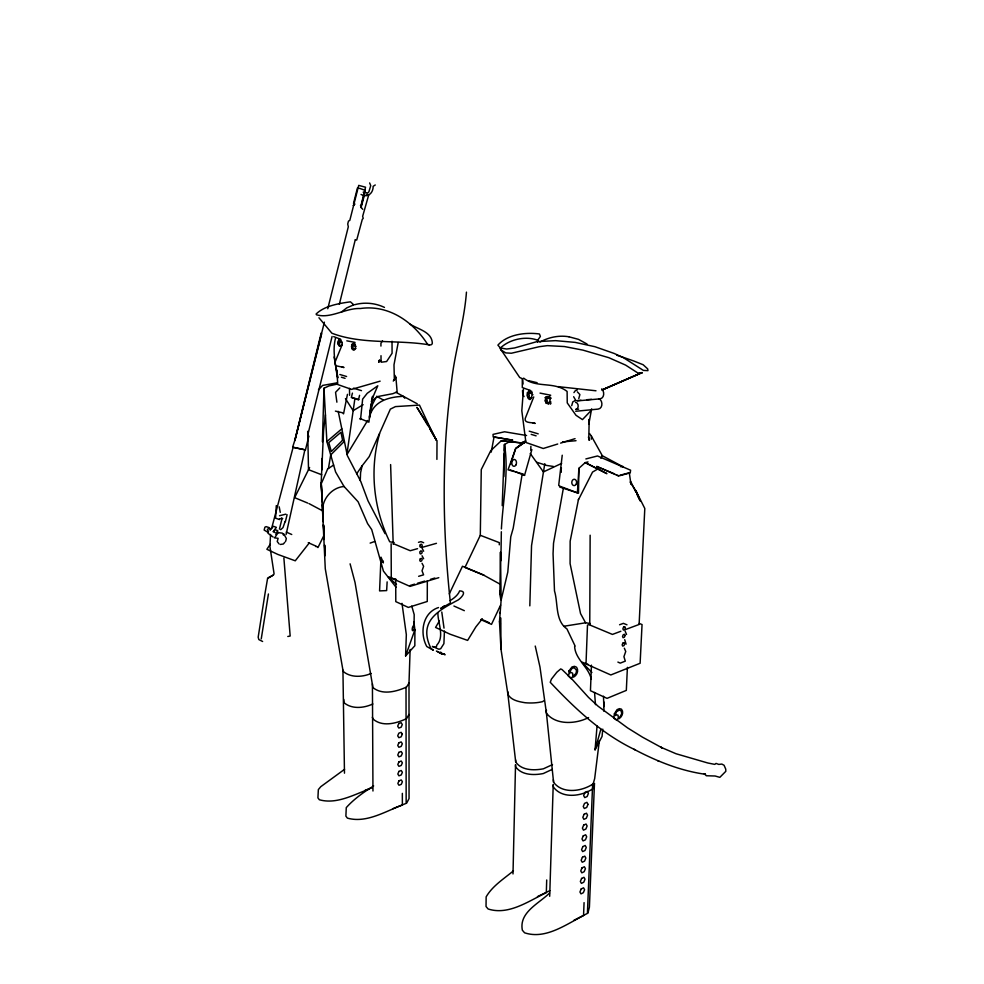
<?xml version="1.0" encoding="UTF-8"?>
<svg xmlns="http://www.w3.org/2000/svg" width="984" height="984" viewBox="0 0 984 984"><rect width="100%" height="100%" fill="white"/><g stroke="black" fill="none" stroke-linecap="round" stroke-linejoin="round"><path stroke-width="1.48" d="M427.327 580.769L427.265 601.482L408.323 607.423L395.789 601.63L395.716 578.986M589.76 624.938L590.142 535.21M413.821 621.63L414.916 629.772L414.83 645.762L405.592 655.959L406.331 634.643L401.989 603.34M436.908 459.393L437.007 441.078L429.59 428.458M499.429 583.807L483.833 575.234L464.977 567.436L480.303 535.296L481.262 469.565L490.795 450.611L501.323 440.709L524.251 443.181M500.721 599.158L499.872 594.398L500.487 552.098L501.139 600.056L499.478 621.667L500.967 649.01L507.904 694.298L515.702 761.948C521.545 770.595 534.177 770.62 543.451 768.787L552.516 764.593M500.905 560.732L501.336 531.754M578.899 468.322L578.494 493.255L559.748 487.055L559.416 486.034L577.411 492.812L578.899 468.322L585.222 462.615L588.014 461.902M499.282 544.816L499.318 542.639L480.303 535.296M503.857 476.625L504.312 453.624M504.362 450.561L504.484 444.436L509.7 441.595M588.776 439.996L589.182 419.319L588.85 423.87L591.642 408.815M523.439 389.393L521.815 410.734L525.911 442.48L543.242 448.495L557.707 444.018M501.397 528.949C502.861 500.733 508.986 472.701 504.484 444.436L502.209 505.628M512.996 873.952L515.53 764.617L515.591 766.659C521.397 775.331 534.041 775.392 543.303 773.535L552.368 769.304M530.782 450.266L530.88 446.281M529.822 605.861L531.544 545.616L544.792 463.685M325.421 414.854L323.588 430.549L321.19 482.455L325.273 568.715L342.936 670.129L344.474 773.178M322.395 441.779L323.982 388.249L328.976 385.913L337.327 384.092M546.71 879.979L546.317 892.66C528.74 901.024 508.543 915.612 488.101 908.982L486.034 906.51L486.145 896.867C492.455 885.932 503.882 878.81 513.439 870.852M604.004 711.346L603.487 696.229M549.687 896.301L553.229 784.531L553.426 787.077C562.467 799.279 581.864 796.277 592.946 788.713L594.471 783.424L589.404 907.174L587.903 913.164M406.638 803.178L409.049 798.565L409 683.068L410.131 649.428M591.298 439.208L591.409 436.146L589.564 433.575M440.66 653.093L440.697 652.035M591.446 665.147L590.449 690.694L607.042 698.357L626.328 690.387L627.411 667.361M584.066 902.635L583.549 915.575C565.923 924.517 545.407 939.781 524.57 932.795L522.344 930.2C518.851 912.328 538.912 903.595 549.564 893.041M360.267 480.524L360.587 472.726L362.112 465.813L369.209 456.625L390.365 409.123L395.457 406.601L419.479 405.101L433.538 435.039L428.68 425.691L416.933 407.388L428.003 425.826M592.639 784.113L587.411 913.41L573.783 920.384M626.082 644.176L624.717 639.674M387.142 581.876L386.651 590.584L379.578 590.904L381.005 557.165L383.268 562.676L382.751 560.597M338.238 341.878C337.819 349.923 341.903 339.541 338.041 342.826M351.669 345.556C351.743 353.982 354.953 342.912 351.497 346.516M522.295 378.852L522.307 387.561L530.659 390.562M270.563 534.447L269.911 546.428L274.069 573.746L273.552 574.73M508.064 691.961L507.904 694.298C511.102 700.35 518.912 701.69 525.062 702.724A25.744 11.193 1.8 0 0 542.639 701.641L543.66 700.829M466.453 292.137C464.128 322.85 454.608 352.444 451.349 383.047C441.41 455.949 442.517 529.958 450.426 603.02L440.672 608.518L444.214 605.873M571.716 405.691L572.762 401.915L575.48 400.427M561.028 472.111L561.347 467.744L560.978 472.037M527.744 397.536L527.818 396.724M602.774 729.144L602.06 736.426L595.062 749.82L597.054 725.995M414.043 626.759L414.19 614.606L411.767 606.107M351.596 347.672L353.047 349.431L356.011 348.348M371.608 400.119L377.794 385.765L367.229 393.293L362.641 399.098L360.55 419.492L359.898 418.507L368.914 422.173L370.943 404.412M491.225 452.099L494.054 436.921L512.787 440.192L493.168 436.945L493.046 434.387L504.583 431.779L526.563 435.506M338.398 344.216C339.259 349.222 343.994 344.326 341.325 341.227M527.412 395.162C529.158 390.414 530.536 400.119 527.535 396.035M499.872 594.398L500.315 590.572M558.715 485.284L562.233 455.223M522.762 380.058L523.033 384.067M522.504 390.488L522.775 394.498L524.054 396.577M599.367 740.558L594.668 778.627L593.143 783.891C582.024 791.407 562.676 794.42 553.574 782.268L546.44 713.228L539.97 666.992L535.247 646.058M603.721 706.721L604.274 702.232M383.268 562.676L383.379 561.827M591.409 436.146L602.331 455.727L623.179 466.883M501.139 600.056L507.793 572.098L510.757 536.809L513.193 528.248L522.11 474.509L524.534 475.383L531.877 449.565M346.971 453.882L354.88 398.68M369.504 418.077L372.604 396.331L369.418 416.982M261.252 638.874L268.423 593.992M379.369 360.267L378.803 362.198L379.369 360.267L381.042 360.808L381.005 355.691M379.59 433.71C369.381 469.639 373.44 508.421 389.701 541.778L394.166 542.553M563.365 488.248L553.525 543.229L553.057 553.758L554.496 590.978C558.236 603.118 554.976 620.683 566.932 628.911L575.136 646.107L574.619 646.66C575.517 659.674 588.69 666.906 591.335 679.366M527.596 392.85C530.561 392.911 534.152 394.486 529.183 391.324C525.284 392.887 527.559 400.697 531.913 397.45M372.419 683.831L372.961 791.013M347.45 394.338L343.539 413.87L342.42 412.739L335.409 411.115M578.518 499.196L570.154 541.2L570.093 563.623L580.535 613.561L585.578 622.798L590.043 623.413M341.731 345.126L339.578 345.716L338.828 344.683M286.073 534.546L304.892 449.786L292.654 447.117L294.794 440.389M343.76 699.415L344.166 702.834C352.124 709.439 364.055 708.074 372.85 703.978M545.505 397.733C551.323 399.824 551.335 396.195 545.972 396.896M328.435 468.47L330.71 454.928L344.388 441.324M321.251 332.875L294.769 440.623L324.388 322.162M268.337 531.852L267.98 533.266L273.097 537.006M279.419 529.146L282.014 518.605L281.473 517.928M285.114 521.422L283.011 527.608L280.661 529.699M285.36 521.729L287.094 514.706M339.345 304.253L355.298 239.641M332.088 336.479L307.98 434.092L308.484 436.207M285.655 541.298L286.344 538.506L283.65 533.709M327.758 308.742L348.311 226.775L347.733 224.02L348.447 221.129L349.812 220.379L358.717 185.386L365.544 187.218L360.71 206.8L362.727 209.321M294.979 440.414L321.633 333.785M352.432 393.12L351.325 397.561L358.459 399.812L359.578 395.347M276.295 505.591L275.557 518.15L279.481 519.577M271.547 528.679L293.146 447.216M361.054 207.624L364.695 193.934M369.627 415.334L372.616 404.092L375.913 397.597M595.062 749.82L600.867 729.23M545.542 397.585L545.443 401.447M510.721 463.87L515.702 448.446L525.431 441.668M379.307 360.574L381.042 360.808M405.592 655.959L414.916 629.772M338.68 340.107L339.554 339.246M533.759 396.933L525.222 418.471C523.832 423.587 532.627 422.124 535.185 423.44L532.725 422.726M342.297 344.4L334.695 362.998L335.765 365.716L344.019 367.512L342.174 366.971M321.436 483.353L327.66 468.974L333.613 465.063M500.598 605.086L491.496 624.373L480.868 619.637M449.307 593.856L462.48 566.243L483.956 575.123M317.955 547.584L323.945 535.382M309.603 467.498L294.634 497.658L307.758 503.095M578.371 499.909L592.54 472.074L597.805 468.987L606.907 473.661L585.222 462.615L597.805 468.987M573.943 392.616L575.332 390.66L577.264 389.996M369.59 416.835C373.44 400.943 389.098 396.847 403.415 396.355L404.756 398.212M394.449 380.045L395.912 377.364L394.842 375.273M537.572 342.161L537.965 340.329C525.85 335.556 509.023 339.369 500.093 348.336L519.7 377.499L522.996 378.975M439.368 620.966L435.568 627.435L449.971 634.163L467.621 640.399L475.862 626.919L482.32 618.825M409.012 714.446L406.552 718.627C396.589 723.351 382.616 727.262 373.194 719.169L372.321 717.287M347.081 454.411L367.622 420.476M600.806 458.224L602.331 455.727M409 683.068L406.515 687.09C396.392 691.58 382.542 695.405 372.924 687.582L355.027 582.454L350.095 563.832M382.518 340.833L380.931 343.281L380.943 346.085M275.827 534.447L277.463 531.987M275.028 537.289L278.288 532.369M549.785 396.183L549.207 397.032L551.212 398.225M270.28 544.226L266.873 549.293L277.845 554.435L295.262 560.806L309.37 542.824M356.737 473.71L362.112 465.813M531.778 391.3L531.212 392.149L532.209 392.69M393.268 381.079L395.912 377.364L397.13 391.903L392.825 393.686L377.438 396.613L371.263 401.374M537.485 340.501L540.413 336.417L539.404 333.97C525.518 332.1 507.51 334.351 497.904 345.126L500.315 347.967L506.637 349.037L514.534 347.967L536.944 341.632L555.554 340.648L575.148 342.383L594.951 346.712L614.201 353.465L623.401 357.659L643.401 370.414L647.952 370.636L647.693 368.889L643.142 364.732L633.77 361.005A110.491 19.139 21.6 0 0 616.71 355.212M284.88 542.209L283.318 544.017L280.292 544.459M270.502 529.552L273.343 526.292L276.369 527.338L273.392 531.372L275.274 532.75M339.074 340.083L338.385 341.251L341.719 342.1M273.208 531.815L275.139 529.687L277.796 530.696M318.435 389.898L322.604 385.433L336.995 382.862M578.764 398.606L579.896 394.572L577.313 391.804M590.375 411.324L582.466 419.602L575.984 415.285L567.239 402.887L567.116 391.447C553.967 381.14 536.403 388.434 523.648 378.127M339.812 387.905L335.556 392.321L336.885 402.185M524.251 475.284L523.23 474.079L508.027 469.823L515.702 448.446L525.554 440.82M530.893 398.852L532.147 394.867L532.947 394.707M548.863 403.821L550.167 399.787M396.158 587.386L383.428 571.089L371.694 529.564L367.598 523.611L358.139 501.803L343.994 486.416L335.606 471.988L326.873 441.57L341.817 428.827M341.276 312.174L346.725 307.906L353.6 304.905M450.094 600.646C454.005 598.284 458.126 594.939 459.676 590.867C467.584 591.113 461.398 597.731 458.138 599.982C437.425 610.929 417.929 621.9 431.029 648.591L433.354 650.203L426.773 646.525C419.541 633.376 422.357 612.688 438.52 607.546M517.178 447.646L525.579 441.693M375.261 184.98L373.145 186.333C373.317 193.135 367.635 198.202 361.03 194.438M550.819 401.816L547.202 403.034L545.37 401.152M363.121 404.695L353.158 410.685L345.446 398.606M268.583 577.891L273.515 574.988L267.66 578.002L265.114 592.848L258.177 637.189L258.829 639.575L262.617 641.482M373.649 785.921C363.846 792.071 353.969 798.983 346.27 807.618L345.888 816.13L347.401 818.122C366.356 823.473 385.236 811.382 402.37 805.023L402.345 793.362M268.583 531.286L267.402 531.963L264.155 530.068L264.905 527.19L266.123 526.625L269.468 527.719L270.206 530.192M344.572 769.316L320.796 786.671L318.349 789.586L317.918 797.864L319.333 799.758C336.417 804.604 353.748 794.764 369.381 788.984M551.015 403.108L550.376 404.178M549.884 890.631L537.461 896.633M561.679 463.378L543.426 471.914L530.216 453.476M539.921 342.075C548.728 337.254 558.961 335.077 568.924 336.786M602.343 389.885L642.158 372.542L601.925 389.996L640.24 373.367M392.899 808.7L406.158 803.362L406.023 687.25M588.58 717.557C576.083 724.064 555.935 725.442 546.44 713.228A26.568 11.87 2.7 0 1 546.477 710.313M372.137 787.655L365.039 790.336M620.855 631.273L612.442 634.422L590.425 625.234M625.074 629.698L639.108 624.471L644.803 508.482L635.959 490.942L630.154 482.172M619.588 624.754L623.389 623.352L626.98 624.815M370.144 543.106L374.56 541.532M590.289 624.114L587.485 625.135L586.009 663.929L610.818 674.962L640.117 663.265L642.048 624.569L639.268 623.438M344.191 486.49C331.251 487.326 320.624 500.733 322.924 513.316M371.14 673.462C362.616 677.115 351.374 677.878 343.711 671.863L342.936 670.129M560.597 443.12L575.05 438.655M410.254 585.455L414.584 584.139M417.474 583.266L424.707 581.089M430.488 579.342L434.83 578.026M438.803 577.669L409.984 586.39L391.288 578.063L391.14 543.721M380.132 381.152L351.583 389.393L337.721 384.535C337.352 368.963 331.596 353.908 335.433 338.434M418.643 576.304L423.587 574.828L422.025 570.794L423.612 566.292L422.038 563.291M417.523 548.666L410.242 550.72L393.686 543.795M421.89 547.436L436.453 543.328M418.483 542.319L420.967 541.63L423.673 542.725M619.945 475.284L629.305 472.751L630.941 484.3M585.861 458.938L597.497 455.973L630.584 470.204L630.264 472.837L618.641 475.998L596.673 466.404L614.582 473.894M279.53 515.714L285.852 514.165M522.418 442.074L525.321 441.398M287.808 636.488L290.169 636.021L283.884 558.051M354.99 304.634C364.707 302.002 375.384 303.06 384.449 307.402M563.648 626.291L585.578 622.798M641.925 373.17L637.669 372.874L625.615 365.101L608.776 357.672L582.946 350.132L564.435 346.54L547.35 345.642L539.318 346.688L511.397 353.231L505.776 352.912L500.585 349.738M576.034 440.697L562.541 441.914M381.103 362.223L386.614 361.522L392.075 353.281L392.026 341.251M279.456 518.875L282.715 518.47M578.666 409.172L575.689 409.455C579.244 409.036 578.912 402.714 575.517 402.235M575.726 411.263L598.1 409.11C603.057 408.544 603.007 400.476 598.887 398.643M529.084 390.574L530.142 390.648M576.501 400.648L580.978 400.242M586.944 399.713L591.421 399.307M577.51 400.869L599.908 398.864C604.483 398.336 604.766 391.435 601.654 388.926M620.535 466.674L623.339 466.576M339.517 339.861L340.931 340.587M595.984 390.783L558.112 386.638M360.452 205.582L361.263 205.631L365.138 190.33L359.861 188.436L357.413 188.079L353.527 203.405L354.966 204.131M530.278 399.073L528.42 398.176M548.236 404.03L545.825 402.358M410.193 324.216C418.065 329.296 431.804 331.768 432.333 343.108A12.288 4.625 46.9 0 1 429.418 344.88C397.573 339.455 362.407 344.843 331.903 333.232L318.951 317.771M501.323 440.709L521.938 443.058M274.413 537.867L278.128 538.309L277.217 541.532L279.05 543.894M268.484 528.814L267.39 529.257L267.82 530.499M315.778 546.538L317.401 546.76M363.157 192.212L367.819 192.938L368.877 191.843L370.734 185.619L369.64 182.938M553.328 466.441L546.735 465.457L536.895 462.32M339.824 339.185L340.87 339.468M355.409 239.838L356.7 240.071L362.296 219.346L363.244 218.399L362.641 216.345L368.717 194.906L366.724 194.242M346.811 340.833L355.027 342.395M540.032 393.096L550.72 395.236M568.986 336.799L578.494 339.357L587.018 344.019M528.925 380.747L537.129 382.702M616.87 475.223L618.616 475.653M293.872 447.572L305.458 449.909L308.828 436.232L307.611 435.801M429.418 344.88L427.585 344.338C413.219 321.633 388.311 304.4 360.353 308.521C345.667 307.82 330.538 319.087 316.442 314.769L316.147 313.982C324.462 305.852 338.89 303.429 350.452 301.83L353.859 304.917M339.849 374.498L346.602 376.515M529.22 431.164L538.199 433.846M341.387 377.216L345.089 378.336M531.188 434.362L536.12 435.851M353.477 388.188L361.497 390.648M352.26 397.511L358.926 399.602M510.241 469.934L514.226 471.324M634.065 749.304C656.439 761.099 680.288 770.829 705.503 774.297L704.236 773.695L706.315 775.749L715.122 776.007L719.833 777.348L725.823 771.308L725.737 769.119L724.076 765.281L721.838 764.076L718.738 764.408L716.02 763.412L714.778 764.384L707.816 762.994L676.069 753.756L660.731 747.2L662.011 747.815L642.577 737.213L627.657 727.951L598.174 706.278L588.493 697.373L571.839 678.985L561.999 669.526L560.683 668.936L556.821 672.244L551.446 679.095L550.24 682.281C574.902 708.517 601.322 733.424 634.065 749.304L635.344 749.919M588.174 664.421L581.815 662.084L591.913 672.49M333.724 336.651L339.775 338.927M396.392 579.797L388.114 576.661L396.478 584.508M321.756 474.792L308.509 469.675L307.697 431.312M515.554 471.779L524.534 475.383M617.89 662.084L620.264 663.118L625.295 661.137L623.93 656.672L625.738 651.482L624.323 648.185M453.919 606.021L464.337 610.67M286.27 532.061L291.744 534.509M481.336 619.194L489.331 622.761M308.275 542.688L316.098 546.182M354.363 343.121L355.384 344.646M529.822 399.578L528.371 398.52M494.054 436.921L494.681 437.216M440.783 652.749L445.051 654.815L444.288 653.819M436.392 651.027L442.16 654.102L437.474 651.506M657.767 760.78L659.034 761.407M309.062 503.636L323.33 511.225M395.9 392.308L417.216 403.784M376.564 396.294L383.071 399.848M356.06 346.429C355.101 344.449 349.64 345.322 352.985 343.514C357.032 343.576 355.445 353.588 352.198 348.951M341.657 342.149L338.127 341.116M355.224 345.778L351.559 344.781M550.093 398.901L546.71 397.302L545.185 397.573M532.073 393.994L528.752 392.419L527.289 392.69M575.542 400.07L573.647 396.712M545.64 402.468L546.28 403.465M277.094 531.544L277.734 532.578L282.408 533.144L283.478 535.062M640.24 501.041L637.14 494.681M422.062 555.763L423.637 558.777M422.074 548.211L423.649 551.237M385.039 533.635L368.004 500.819L360.808 481.545L347.327 455.58L338.225 411.349M630.572 481.299L635.824 492.012M638.751 497.474L635.959 490.942L639.698 499.774M625.111 631.125L626.537 634.459M545.456 400.968C548.974 405.027 546.44 394.805 545.357 400.525M527.928 397.425L527.486 396.232M499.478 621.667L500.425 623.979M338.767 345.249L338.188 342.727M588.42 437.093L589.539 440.205M279.21 506.846L280.255 512.356M334.093 356.971L335.101 362.284M326.873 441.57L323.982 388.249M437.892 612.995C437.782 622.872 444.78 636.562 436.871 645.024L436.429 646.648L434.67 647.189L432.382 646.439L438.925 649.255L440.697 648.702L443.907 643.671L444.436 631.051M441.791 612.023L444.03 628.124M499.614 612.442L499.724 613.426M351.62 346.405L351.694 347.303M553.377 779.734L553.574 782.268M594.557 692.478L595.468 704.667M324.499 545.001L325.261 555.653M322.26 500.831L321.19 482.455L322.223 502.037M322.432 503.894L323.269 519.195M323.699 525.825L324.216 534.816M324.831 545.308L325.175 551.311M322.383 505.05L323.256 521.618M323.416 524.632L324.203 539.466M323.539 524.903L324.13 537.547M390.611 464.583L393.206 544.189M515.641 759.919L515.702 761.948M394.338 379.676L393.994 364.818L398.212 342.53M321.903 458.507L322.125 469.712M349.492 388.348L349.578 395.285M500.807 618.014L500.967 649.01M576.636 670.325L575.923 673.634L572.799 676.168L572.626 673.191L570.548 672.232L569.871 673.154L569.847 671.531L572.147 668.296L574.238 667.792L576.636 670.325M614.422 713.732L613.807 718.172L616.956 720.436L617.694 718.935L619.231 718.578C622.159 716.659 624.016 712.084 621.47 709.169L619.428 708.664L617.066 709.636L614.422 713.732M568.961 670.953L568.998 674.163L568.051 675.676L571.187 678.677L572.036 677.189L573.66 677.066C577.079 675.344 578.936 670.498 576.587 667.238L574.496 666.328L571.987 666.967L568.961 670.953M621.74 713.486L620.301 716.561L618.358 717.889L618.026 715.208L615.996 714.655L615.406 715.589L616.218 711.998L619.256 710.042L621.162 710.879L621.74 713.486M625.061 635.516L624.36 637.238L623.093 637.718L622.528 636.476L623.229 634.754L624.496 634.274L625.061 635.516M622.847 643.155L622.146 644.864L622.712 646.107L623.967 645.627L624.668 643.905L624.102 642.663L622.847 643.155M623.573 627.128L622.872 628.85L623.438 630.104L624.705 629.625L625.406 627.903L624.84 626.66L623.573 627.128M587.989 804.359L586.698 807.434L584.324 808.504L583.229 806.486L584.521 803.399L586.894 802.341L587.989 804.359M584.102 814.285L582.811 817.36L583.906 819.352L586.267 818.282L587.559 815.207L586.476 813.202L584.102 814.285M583.672 825.109L582.393 828.171L583.475 830.152L585.849 829.057L587.128 825.994L586.046 824.014L583.672 825.109M583.254 835.871L581.974 838.934L583.069 840.902L585.431 839.795L586.698 836.744L585.628 834.776L583.254 835.871M582.848 846.597L581.569 849.647L582.651 851.591L585 850.484L586.279 847.433L585.197 845.477L582.848 846.597M582.43 857.261L581.15 860.311L582.233 862.242L584.582 861.111L585.861 858.06L584.779 856.141L582.43 857.261M582.011 867.876L580.745 870.926L581.827 872.833L584.164 871.689L585.443 868.651L584.361 866.744L582.011 867.876M581.606 878.441L580.339 881.479L581.409 883.374L583.758 882.217L585.025 879.179L583.955 877.298L581.606 878.441M581.2 888.958L579.933 891.996L581.003 893.866L583.34 892.697L584.607 889.671L583.537 887.802L581.2 888.958M420.377 544.582L419.75 546.071L420.365 547.215L421.607 546.87L422.234 545.382L421.619 544.238L420.377 544.582M420.365 551.323L419.738 552.811L420.353 553.943L421.595 553.586L422.222 552.098L421.607 550.966L420.365 551.323M420.34 558.74L419.725 560.228L420.34 561.36L421.582 560.991L422.21 559.515L421.582 558.383L420.34 558.74M584.939 792.477L583.647 795.564L584.742 797.594L587.128 796.548L588.42 793.461L587.325 791.431L584.939 792.477M402.296 734.162L401.152 736.831L398.852 737.68L397.696 735.835L398.84 733.166L401.152 732.33L402.296 734.162M398.877 742.785L397.733 745.454L398.889 747.274L401.177 746.426L402.321 743.756L401.164 741.936L398.877 742.785M398.901 752.354L397.757 755.023L398.914 756.831L401.201 755.97L402.333 753.314L401.189 751.505L398.901 752.354M398.926 761.899L397.782 764.556L398.938 766.339L401.226 765.478L402.358 762.821L401.214 761.026L398.926 761.899M398.951 771.382L397.819 774.039L398.963 775.822L401.238 774.937L402.37 772.292L401.226 770.509L398.951 771.382M398.975 780.841L397.844 783.498L398.987 785.257L401.263 784.371L402.394 781.726L401.251 779.955L398.975 780.841M398.815 723.511L397.671 726.192L398.827 728.037L401.14 727.213L402.284 724.531L401.128 722.686L398.815 723.511M353.367 205.398L353.883 204.98L353.367 205.398M342.592 440.291L331.337 451.496L328.791 442.615L340.956 432.271L342.592 440.291M436.466 440.328L428.68 425.691L436.466 440.328M336.786 371.005L335.667 365.187L337.783 378.004L336.786 371.005M515.96 464.903A3.432 2.337 -85.9 0 0 514.509 459.491A3.432 2.337 -85.9 0 0 511.951 464.288A3.432 2.337 -85.9 0 0 515.96 464.903M576.095 484.349A3.186 2.423 -88 0 0 574.533 479.282A3.186 2.423 -88 0 0 571.95 483.685A3.186 2.423 -88 0 0 576.095 484.349M413.686 629.711A2.608 0.898 -77.9 0 0 413.833 625.627A2.608 0.898 -77.9 0 0 412.222 629.157A2.608 0.898 -77.9 0 0 413.686 629.711"/></g></svg>
